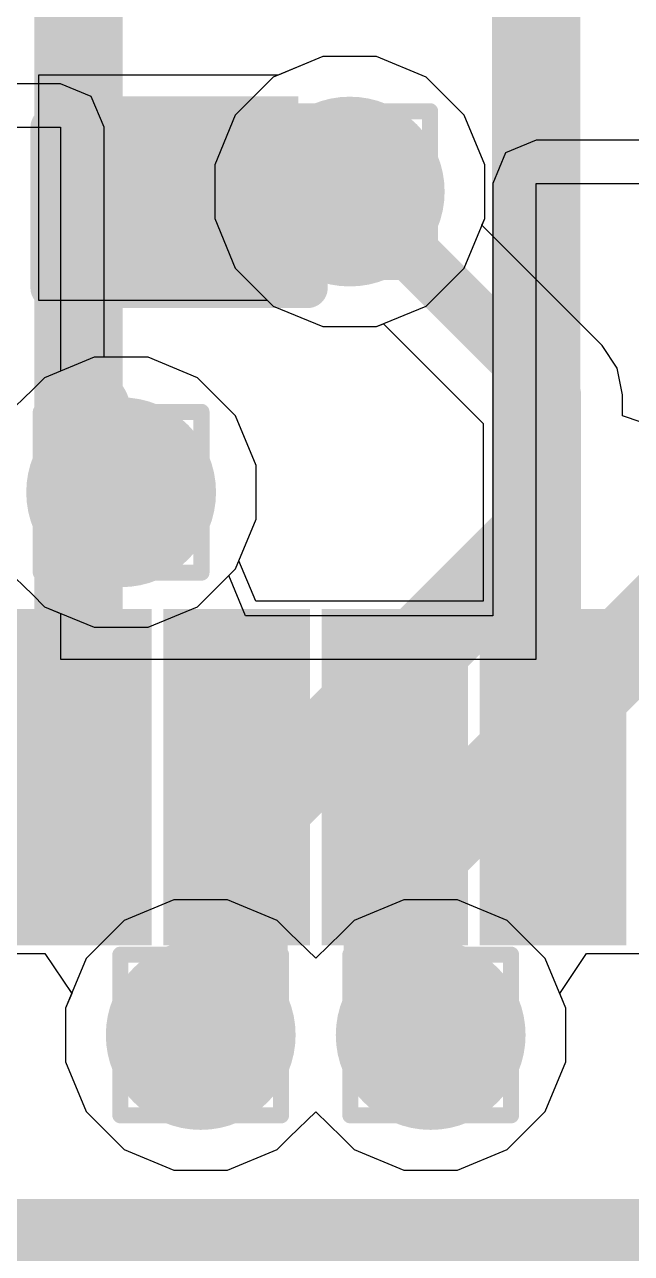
# Model space of a CAD drawing. Header units: inches. Extents: x -11 to 5433, y -4 to 5447.
# Drawn here: x 27.259 to 29.178, y 16.492 to 20.378 of the extents above; entities that cross this region are included whole.
import ezdxf

# ---------------------------------------------------------------- set-up
doc = ezdxf.new("R2010")
doc.units = ezdxf.units.IN
for name, color, linetype in [('Bottom Layer', 5, 'Continuous'), ('Drill Drawing', 1, 'Continuous'), ('Ground', 16, 'Continuous'), ('Power', 76, 'Continuous'), ('Top Layer', 1, 'Continuous'), ('Top Overlay', 2, 'Continuous'), ('Top Paste', 8, 'Continuous'), ('Top Solder', 216, 'Continuous'), ('Via Holes', 16, 'Continuous')]:
    doc.layers.add(name, color=color, linetype=linetype)

# ---------------------------------------------------------------- blocks, each defined once
blk = doc.blocks.new('64_VQFN__9_9__45')
at = {"layer": 'Top Layer'}
for points in [[(0.6200013, 4.86500297), (0.88000078, 4.86500297), (0.88000078, 4.005002149999999), (0.6200013, 4.005002149999999)], [(1.1200003, 4.86500297), (1.37999978, 4.86500297), (1.37999978, 4.005002149999999), (1.1200003, 4.005002149999999)], [(1.6199993, 4.86500297), (1.87999878, 4.86500297), (1.87999878, 4.005002149999999), (1.6199993, 4.005002149999999)], [(2.12000084, 4.86500297), (2.38000032, 4.86500297), (2.38000032, 4.005002149999999), (2.12000084, 4.005002149999999)], [(-3.00000035, 3.00000289), (3.00000035, 3.00000289), (3.00000035, -2.99999781), (-3.00000035, -2.99999781)]]:
    blk.add_hatch(color=1, dxfattribs=at).paths.add_polyline_path(points)
at = {"layer": 'Top Paste'}
for points in [[(0.6200013, 4.86500297), (0.88000078, 4.86500297), (0.88000078, 4.005002149999999), (0.6200013, 4.005002149999999)], [(1.1200003, 4.86500297), (1.37999978, 4.86500297), (1.37999978, 4.005002149999999), (1.1200003, 4.005002149999999)], [(1.6199993, 4.86500297), (1.87999878, 4.86500297), (1.87999878, 4.005002149999999), (1.6199993, 4.005002149999999)], [(2.12000084, 4.86500297), (2.38000032, 4.86500297), (2.38000032, 4.005002149999999), (2.12000084, 4.005002149999999)]]:
    blk.add_hatch(color=8, dxfattribs=at).paths.add_polyline_path(points)
at = {"layer": 'Top Solder'}
for points in [[(0.5184013, 4.966602969999999), (0.98160078, 4.966602969999999), (0.98160078, 3.903402149999999), (0.5184013, 3.903402149999999)], [(1.0184003, 4.966602969999999), (1.48159978, 4.966602969999999), (1.48159978, 3.903402149999999), (1.0184003, 3.903402149999999)], [(1.5183993, 4.966602969999999), (1.98159878, 4.966602969999999), (1.98159878, 3.903402149999999), (1.5183993, 3.903402149999999)], [(2.01840084, 4.966602969999999), (2.48160032, 4.966602969999999), (2.48160032, 3.903402149999999), (2.01840084, 3.903402149999999)], [(-3.10160035, 3.10160289), (3.10160035, 3.10160289), (3.10160035, -3.10159781), (-3.10160035, -3.10159781)]]:
    blk.add_hatch(color=216, dxfattribs=at).paths.add_polyline_path(points)
blk = doc.blocks.new('C___0402_189')
at = {"layer": 'Top Layer'}
for points in [[(-0.6985, -0.3175), (-0.6985, 0.3175), (-0.2412999999999999, 0.3175), (-0.2413, -0.3175)], [(0.2412999999999999, -0.3175), (0.2413, 0.3175), (0.6985, 0.3175), (0.6985, -0.3175)]]:
    blk.add_hatch(color=1, dxfattribs=at).paths.add_polyline_path(points)
at = {"layer": 'Top Paste'}
for points in [[(-0.6985, -0.3175), (-0.6985, 0.3175), (-0.2412999999999999, 0.3175), (-0.2413, -0.3175)], [(0.2412999999999999, -0.3175), (0.2413, 0.3175), (0.6985, 0.3175), (0.6985, -0.3175)]]:
    blk.add_hatch(color=8, dxfattribs=at).paths.add_polyline_path(points)
at = {"layer": 'Top Solder'}
for points in [[(-0.7584998799999999, -0.37749988), (-0.7584998799999999, 0.37749988), (-0.18130012, 0.37749988), (-0.18130012, -0.37749988)], [(0.18130012, -0.37749988), (0.18130012, 0.37749988), (0.7584998799999999, 0.37749988), (0.7584998799999999, -0.37749988)]]:
    blk.add_hatch(color=216, dxfattribs=at).paths.add_polyline_path(points)
at = {"layer": 'Top Overlay'}
for points in [[(-0.7874, 0.4064, 0.127, 0.127, 0), (-0.2794, 0.4064, 0.127, 0.127, 0)], [(-0.7874, 0.4064, 0.127, 0.127, 0), (-0.7874, -0.4064, 0.127, 0.127, 0)], [(0.2794, 0.4064, 0.127, 0.127, 0), (0.7874, 0.4064, 0.127, 0.127, 0)], [(0.7874, 0.4064, 0.127, 0.127, 0), (0.7874, -0.4064, 0.127, 0.127, 0)], [(-0.7874, -0.4064, 0.127, 0.127, 0), (-0.2794, -0.4064, 0.127, 0.127, 0)], [(0.2794, -0.4064, 0.127, 0.127, 0), (0.7874, -0.4064, 0.127, 0.127, 0)]]:
    blk.add_lwpolyline(points, format="xyseb", dxfattribs=at)
for points in [[(-0.8191499999999999, 0.4064, 0.0635, 0.0635, 1), (-0.7556499999999999, 0.4064, 0.0635, 0.0635, 1)], [(-0.8191499999999999, 0.4064, 0.0635, 0.0635, 1), (-0.7556499999999999, 0.4064, 0.0635, 0.0635, 1)], [(-0.31115, 0.4064, 0.0635, 0.0635, 1), (-0.24765, 0.4064, 0.0635, 0.0635, 1)], [(0.24765, 0.4064, 0.0635, 0.0635, 1), (0.31115, 0.4064, 0.0635, 0.0635, 1)], [(0.7556499999999999, 0.4064, 0.0635, 0.0635, 1), (0.8191499999999999, 0.4064, 0.0635, 0.0635, 1)], [(0.7556499999999999, 0.4064, 0.0635, 0.0635, 1), (0.8191499999999999, 0.4064, 0.0635, 0.0635, 1)], [(-0.8191499999999999, -0.4064, 0.0635, 0.0635, 1), (-0.7556499999999999, -0.4064, 0.0635, 0.0635, 1)], [(-0.8191499999999999, -0.4064, 0.0635, 0.0635, 1), (-0.7556499999999999, -0.4064, 0.0635, 0.0635, 1)], [(-0.31115, -0.4064, 0.0635, 0.0635, 1), (-0.24765, -0.4064, 0.0635, 0.0635, 1)], [(0.24765, -0.4064, 0.0635, 0.0635, 1), (0.31115, -0.4064, 0.0635, 0.0635, 1)], [(0.7556499999999999, -0.4064, 0.0635, 0.0635, 1), (0.8191499999999999, -0.4064, 0.0635, 0.0635, 1)], [(0.7556499999999999, -0.4064, 0.0635, 0.0635, 1), (0.8191499999999999, -0.4064, 0.0635, 0.0635, 1)]]:
    blk.add_lwpolyline(points, format="xyseb", close=True, dxfattribs=at)

msp = doc.modelspace()

# ---------------------------------------------------------------- hatches: boundary and pattern name
at = {"layer": 'Bottom Layer'}
h = msp.add_hatch(color=5, dxfattribs=at)
edge = h.paths.add_edge_path()
edge.add_arc((28.28723578, 19.84955644), 0.2999994, 0, 360)
h = msp.add_hatch(color=5, dxfattribs=at)
edge = h.paths.add_edge_path()
edge.add_arc((27.56453974, 18.89890556), 0.2999994, 0, 360)
h = msp.add_hatch(color=5, dxfattribs=at)
edge = h.paths.add_edge_path()
edge.add_arc((27.81613436, 17.18305428), 0.2999994, 0, 360)
h = msp.add_hatch(color=5, dxfattribs=at)
edge = h.paths.add_edge_path()
edge.add_arc((28.54313316, 17.18305428), 0.2999994, 0, 360)
at = {"layer": 'Ground'}
h = msp.add_hatch(color=16, dxfattribs=at)
edge = h.paths.add_edge_path()
edge.add_arc((28.28723578, 19.84955644), 0.2999994, 0, 360)
h = msp.add_hatch(color=16, dxfattribs=at)
edge = h.paths.add_edge_path()
edge.add_arc((27.56453974, 18.89890556), 0.2999994, 0, 360)
h = msp.add_hatch(color=16, dxfattribs=at)
edge = h.paths.add_edge_path()
edge.add_arc((27.81613436, 17.18305428), 0.2999994, 0, 360)
h = msp.add_hatch(color=16, dxfattribs=at)
edge = h.paths.add_edge_path()
edge.add_arc((28.54313316, 17.18305428), 0.2999994, 0, 360)
at = {"layer": 'Power'}
h = msp.add_hatch(color=76, dxfattribs=at)
edge = h.paths.add_edge_path()
edge.add_arc((28.28723578, 19.84955644), 0.2999994, 0, 360)
h = msp.add_hatch(color=76, dxfattribs=at)
edge = h.paths.add_edge_path()
edge.add_arc((27.56453974, 18.89890556), 0.2999994, 0, 360)
h = msp.add_hatch(color=76, dxfattribs=at)
edge = h.paths.add_edge_path()
edge.add_arc((27.81613436, 17.18305428), 0.2999994, 0, 360)
h = msp.add_hatch(color=76, dxfattribs=at)
edge = h.paths.add_edge_path()
edge.add_arc((28.54313316, 17.18305428), 0.2999994, 0, 360)
at = {"layer": 'Top Layer'}
h = msp.add_hatch(color=1, dxfattribs=at)
edge = h.paths.add_edge_path()
edge.add_arc((28.28723578, 19.84955644), 0.2999994, 0, 360)
h = msp.add_hatch(color=1, dxfattribs=at)
edge = h.paths.add_edge_path()
edge.add_arc((27.56453974, 18.89890556), 0.2999994, 0, 360)
h = msp.add_hatch(color=1, dxfattribs=at)
edge = h.paths.add_edge_path()
edge.add_arc((27.81613436, 17.18305428), 0.2999994, 0, 360)
h = msp.add_hatch(color=1, dxfattribs=at)
edge = h.paths.add_edge_path()
edge.add_arc((28.54313316, 17.18305428), 0.2999994, 0, 360)
at = {"layer": 'Via Holes'}
h = msp.add_hatch(color=7, dxfattribs=at)
edge = h.paths.add_edge_path()
edge.add_arc((28.28723578, 19.84955644), 0.1499997, 0, 360)
h = msp.add_hatch(color=7, dxfattribs=at)
edge = h.paths.add_edge_path()
edge.add_arc((27.56453974, 18.89890556), 0.1499997, 0, 360)
h = msp.add_hatch(color=7, dxfattribs=at)
edge = h.paths.add_edge_path()
edge.add_arc((27.81613436, 17.18305428), 0.1499997, 0, 360)
h = msp.add_hatch(color=7, dxfattribs=at)
edge = h.paths.add_edge_path()
edge.add_arc((28.54313316, 17.18305428), 0.1499997, 0, 360)

# ---------------------------------------------------------------- linework, layer by layer
at = {"layer": 'Bottom Layer'}
for points in [[(28.87673422, 18.7623831, 0.2794, 0.2794, 0), (28.87673422, 23.705947, 0.2794, 0.2794, 0)], [(27.42964034, 19.54475644, 0.2794, 0.2794, 0), (27.42964034, 20.54985984, 0.2794, 0.2794, 0)], [(27.42964034, 19.18008356, 0.2794, 0.2794, 0), (27.42964034, 19.54475644, 0.2794, 0.2794, 0)], [(27.42964034, 19.18008356, 0.2794, 0.2794, 0), (27.45504288, 19.15468102, 0.2794, 0.2794, 0)], [(27.45504288, 19.00840242, 0.2794, 0.2794, 0), (27.45504288, 19.15468102, 0.2794, 0.2794, 0)], [(27.45504288, 19.00840242, 0.2794, 0.2794, 0), (27.56453974, 18.89890556, 0.2794, 0.2794, 0)], [(27.95103376, 17.83668264, 0.2794, 0.2794, 0), (28.87673422, 18.7623831, 0.2794, 0.2794, 0)], [(28.40823376, 17.64730532, 0.2794, 0.2794, 0), (29.33393422, 18.57300578, 0.2794, 0.2794, 0)], [(27.95103376, 17.31795368, 0.2794, 0.2794, 0), (27.95103376, 17.83668264, 0.2794, 0.2794, 0)], [(28.40823376, 17.31795368, 0.2794, 0.2794, 0), (28.40823376, 17.64730532, 0.2794, 0.2794, 0)], [(27.81613436, 17.18305428, 0.2794, 0.2794, 0), (27.95103376, 17.31795368, 0.2794, 0.2794, 0)], [(28.40823376, 17.31795368, 0.2794, 0.2794, 0), (28.54313316, 17.18305428, 0.2794, 0.2794, 0)]]:
    msp.add_lwpolyline(points, format="xyseb", dxfattribs=at)
for points in [[(27.35979034, 19.54475644, 0.1397, 0.1397, 1), (27.49949034, 19.54475644, 0.1397, 0.1397, 1)], [(27.35979034, 19.54475644, 0.1397, 0.1397, 1), (27.49949034, 19.54475644, 0.1397, 0.1397, 1)], [(27.35979034, 19.18008356, 0.1397, 0.1397, 1), (27.49949034, 19.18008356, 0.1397, 0.1397, 1)], [(27.35979034, 19.18008356, 0.1397, 0.1397, 1), (27.49949034, 19.18008356, 0.1397, 0.1397, 1)], [(27.38519288, 19.15468102, 0.1397, 0.1397, 1), (27.52489288, 19.15468102, 0.1397, 0.1397, 1)], [(27.38519288, 19.15468102, 0.1397, 0.1397, 1), (27.52489288, 19.15468102, 0.1397, 0.1397, 1)], [(27.38519288, 19.00840242, 0.1397, 0.1397, 1), (27.52489288, 19.00840242, 0.1397, 0.1397, 1)], [(27.38519288, 19.00840242, 0.1397, 0.1397, 1), (27.52489288, 19.00840242, 0.1397, 0.1397, 1)], [(27.49468974, 18.89890556, 0.1397, 0.1397, 1), (27.63438974, 18.89890556, 0.1397, 0.1397, 1)], [(28.80688422, 18.7623831, 0.1397, 0.1397, 1), (28.94658422, 18.7623831, 0.1397, 0.1397, 1)], [(28.80688422, 18.7623831, 0.1397, 0.1397, 1), (28.94658422, 18.7623831, 0.1397, 0.1397, 1)], [(27.88118376, 17.83668264, 0.1397, 0.1397, 1), (28.02088376, 17.83668264, 0.1397, 0.1397, 1)], [(27.88118376, 17.83668264, 0.1397, 0.1397, 1), (28.02088376, 17.83668264, 0.1397, 0.1397, 1)], [(28.33838376, 17.64730532, 0.1397, 0.1397, 1), (28.47808376, 17.64730532, 0.1397, 0.1397, 1)], [(28.33838376, 17.64730532, 0.1397, 0.1397, 1), (28.47808376, 17.64730532, 0.1397, 0.1397, 1)], [(27.88118376, 17.31795368, 0.1397, 0.1397, 1), (28.02088376, 17.31795368, 0.1397, 0.1397, 1)], [(27.88118376, 17.31795368, 0.1397, 0.1397, 1), (28.02088376, 17.31795368, 0.1397, 0.1397, 1)], [(28.33838376, 17.31795368, 0.1397, 0.1397, 1), (28.47808376, 17.31795368, 0.1397, 0.1397, 1)], [(28.33838376, 17.31795368, 0.1397, 0.1397, 1), (28.47808376, 17.31795368, 0.1397, 0.1397, 1)], [(27.74628436, 17.18305428, 0.1397, 0.1397, 1), (27.88598436, 17.18305428, 0.1397, 0.1397, 1)], [(28.47328316, 17.18305428, 0.1397, 0.1397, 1), (28.61298316, 17.18305428, 0.1397, 0.1397, 1)]]:
    msp.add_lwpolyline(points, format="xyseb", close=True, dxfattribs=at)
at = {"layer": 'Drill Drawing'}
for points in [[(28.03323577999999, 20.10355644, 0.0508, 0.0508, 0), (28.54123578, 20.10355644, 0.0508, 0.0508, 0)], [(28.03323577999999, 19.59555644, 0.0508, 0.0508, 0), (28.03323577999999, 20.10355644, 0.0508, 0.0508, 0)], [(28.54123578, 19.59555644, 0.0508, 0.0508, 0), (28.54123578, 20.10355644, 0.0508, 0.0508, 0)], [(28.13483578, 20.00195644, 0.0508, 0.0508, 0), (28.43963578, 20.00195644, 0.0508, 0.0508, 0)], [(28.13483578, 19.69715644, 0.0508, 0.0508, 0), (28.13483578, 20.00195644, 0.0508, 0.0508, 0)], [(28.43963578, 19.69715644, 0.0508, 0.0508, 0), (28.43963578, 20.00195644, 0.0508, 0.0508, 0)], [(28.13483578, 19.69715644, 0.0508, 0.0508, 0), (28.43963578, 19.69715644, 0.0508, 0.0508, 0)], [(28.03323577999999, 19.59555644, 0.0508, 0.0508, 0), (28.54123578, 19.59555644, 0.0508, 0.0508, 0)], [(27.31053974, 19.15290556, 0.0508, 0.0508, 0), (27.81853974, 19.15290556, 0.0508, 0.0508, 0)], [(27.31053974, 18.64490556, 0.0508, 0.0508, 0), (27.31053974, 19.15290556, 0.0508, 0.0508, 0)], [(27.81853974, 18.64490556, 0.0508, 0.0508, 0), (27.81853974, 19.15290556, 0.0508, 0.0508, 0)], [(27.41213974, 19.05130556, 0.0508, 0.0508, 0), (27.71693974, 19.05130556, 0.0508, 0.0508, 0)], [(27.41213974, 18.74650556, 0.0508, 0.0508, 0), (27.41213974, 19.05130556, 0.0508, 0.0508, 0)], [(27.71693974, 18.74650556, 0.0508, 0.0508, 0), (27.71693974, 19.05130556, 0.0508, 0.0508, 0)], [(27.41213974, 18.74650556, 0.0508, 0.0508, 0), (27.71693974, 18.74650556, 0.0508, 0.0508, 0)], [(27.31053974, 18.64490556, 0.0508, 0.0508, 0), (27.81853974, 18.64490556, 0.0508, 0.0508, 0)], [(27.56213436, 17.43705428, 0.0508, 0.0508, 0), (28.07013436, 17.43705428, 0.0508, 0.0508, 0)], [(27.56213436, 16.92905428, 0.0508, 0.0508, 0), (27.56213436, 17.43705428, 0.0508, 0.0508, 0)], [(28.07013436, 16.92905428, 0.0508, 0.0508, 0), (28.07013436, 17.43705428, 0.0508, 0.0508, 0)], [(28.28913316, 17.43705428, 0.0508, 0.0508, 0), (28.79713316, 17.43705428, 0.0508, 0.0508, 0)], [(28.28913316, 16.92905428, 0.0508, 0.0508, 0), (28.28913316, 17.43705428, 0.0508, 0.0508, 0)], [(28.79713316, 16.92905428, 0.0508, 0.0508, 0), (28.79713316, 17.43705428, 0.0508, 0.0508, 0)], [(27.66373436, 17.33545428, 0.0508, 0.0508, 0), (27.96853436, 17.33545428, 0.0508, 0.0508, 0)], [(27.66373436, 17.03065428, 0.0508, 0.0508, 0), (27.66373436, 17.33545428, 0.0508, 0.0508, 0)], [(27.96853436, 17.03065428, 0.0508, 0.0508, 0), (27.96853436, 17.33545428, 0.0508, 0.0508, 0)], [(28.39073316, 17.33545428, 0.0508, 0.0508, 0), (28.69553316, 17.33545428, 0.0508, 0.0508, 0)], [(28.39073316, 17.03065428, 0.0508, 0.0508, 0), (28.39073316, 17.33545428, 0.0508, 0.0508, 0)], [(28.69553316, 17.03065428, 0.0508, 0.0508, 0), (28.69553316, 17.33545428, 0.0508, 0.0508, 0)], [(27.66373436, 17.03065428, 0.0508, 0.0508, 0), (27.96853436, 17.03065428, 0.0508, 0.0508, 0)], [(28.39073316, 17.03065428, 0.0508, 0.0508, 0), (28.69553316, 17.03065428, 0.0508, 0.0508, 0)], [(27.56213436, 16.92905428, 0.0508, 0.0508, 0), (28.07013436, 16.92905428, 0.0508, 0.0508, 0)], [(28.28913316, 16.92905428, 0.0508, 0.0508, 0), (28.79713316, 16.92905428, 0.0508, 0.0508, 0)]]:
    msp.add_lwpolyline(points, format="xyseb", dxfattribs=at)
for points in [[(28.02053578, 20.10355644, 0.0254, 0.0254, 1), (28.04593578, 20.10355644, 0.0254, 0.0254, 1)], [(28.02053578, 20.10355644, 0.0254, 0.0254, 1), (28.04593578, 20.10355644, 0.0254, 0.0254, 1)], [(28.52853578, 20.10355644, 0.0254, 0.0254, 1), (28.55393578, 20.10355644, 0.0254, 0.0254, 1)], [(28.52853578, 20.10355644, 0.0254, 0.0254, 1), (28.55393578, 20.10355644, 0.0254, 0.0254, 1)], [(28.12213578, 20.00195644, 0.0254, 0.0254, 1), (28.14753578, 20.00195644, 0.0254, 0.0254, 1)], [(28.12213578, 20.00195644, 0.0254, 0.0254, 1), (28.14753578, 20.00195644, 0.0254, 0.0254, 1)], [(28.42693578, 20.00195644, 0.0254, 0.0254, 1), (28.45233578, 20.00195644, 0.0254, 0.0254, 1)], [(28.42693578, 20.00195644, 0.0254, 0.0254, 1), (28.45233578, 20.00195644, 0.0254, 0.0254, 1)], [(28.12213578, 19.69715644, 0.0254, 0.0254, 1), (28.14753578, 19.69715644, 0.0254, 0.0254, 1)], [(28.12213578, 19.69715644, 0.0254, 0.0254, 1), (28.14753578, 19.69715644, 0.0254, 0.0254, 1)], [(28.42693578, 19.69715644, 0.0254, 0.0254, 1), (28.45233578, 19.69715644, 0.0254, 0.0254, 1)], [(28.42693578, 19.69715644, 0.0254, 0.0254, 1), (28.45233578, 19.69715644, 0.0254, 0.0254, 1)], [(28.02053578, 19.59555644, 0.0254, 0.0254, 1), (28.04593578, 19.59555644, 0.0254, 0.0254, 1)], [(28.02053578, 19.59555644, 0.0254, 0.0254, 1), (28.04593578, 19.59555644, 0.0254, 0.0254, 1)], [(28.52853578, 19.59555644, 0.0254, 0.0254, 1), (28.55393578, 19.59555644, 0.0254, 0.0254, 1)], [(28.52853578, 19.59555644, 0.0254, 0.0254, 1), (28.55393578, 19.59555644, 0.0254, 0.0254, 1)], [(27.29783974, 19.15290556, 0.0254, 0.0254, 1), (27.32323974, 19.15290556, 0.0254, 0.0254, 1)], [(27.29783974, 19.15290556, 0.0254, 0.0254, 1), (27.32323974, 19.15290556, 0.0254, 0.0254, 1)], [(27.80583974, 19.15290556, 0.0254, 0.0254, 1), (27.83123974, 19.15290556, 0.0254, 0.0254, 1)], [(27.80583974, 19.15290556, 0.0254, 0.0254, 1), (27.83123974, 19.15290556, 0.0254, 0.0254, 1)], [(27.39943973999999, 19.05130556, 0.0254, 0.0254, 1), (27.42483974, 19.05130556, 0.0254, 0.0254, 1)], [(27.39943973999999, 19.05130556, 0.0254, 0.0254, 1), (27.42483974, 19.05130556, 0.0254, 0.0254, 1)], [(27.70423973999999, 19.05130556, 0.0254, 0.0254, 1), (27.72963974, 19.05130556, 0.0254, 0.0254, 1)], [(27.70423973999999, 19.05130556, 0.0254, 0.0254, 1), (27.72963974, 19.05130556, 0.0254, 0.0254, 1)], [(27.39943973999999, 18.74650556, 0.0254, 0.0254, 1), (27.42483974, 18.74650556, 0.0254, 0.0254, 1)], [(27.39943973999999, 18.74650556, 0.0254, 0.0254, 1), (27.42483974, 18.74650556, 0.0254, 0.0254, 1)], [(27.70423973999999, 18.74650556, 0.0254, 0.0254, 1), (27.72963974, 18.74650556, 0.0254, 0.0254, 1)], [(27.70423973999999, 18.74650556, 0.0254, 0.0254, 1), (27.72963974, 18.74650556, 0.0254, 0.0254, 1)], [(27.29783974, 18.64490556, 0.0254, 0.0254, 1), (27.32323974, 18.64490556, 0.0254, 0.0254, 1)], [(27.29783974, 18.64490556, 0.0254, 0.0254, 1), (27.32323974, 18.64490556, 0.0254, 0.0254, 1)], [(27.80583974, 18.64490556, 0.0254, 0.0254, 1), (27.83123974, 18.64490556, 0.0254, 0.0254, 1)], [(27.80583974, 18.64490556, 0.0254, 0.0254, 1), (27.83123974, 18.64490556, 0.0254, 0.0254, 1)], [(27.54943436, 17.43705428, 0.0254, 0.0254, 1), (27.57483436, 17.43705428, 0.0254, 0.0254, 1)], [(27.54943436, 17.43705428, 0.0254, 0.0254, 1), (27.57483436, 17.43705428, 0.0254, 0.0254, 1)], [(28.05743435999999, 17.43705428, 0.0254, 0.0254, 1), (28.08283436, 17.43705428, 0.0254, 0.0254, 1)], [(28.05743435999999, 17.43705428, 0.0254, 0.0254, 1), (28.08283436, 17.43705428, 0.0254, 0.0254, 1)], [(28.27643316, 17.43705428, 0.0254, 0.0254, 1), (28.30183316, 17.43705428, 0.0254, 0.0254, 1)], [(28.27643316, 17.43705428, 0.0254, 0.0254, 1), (28.30183316, 17.43705428, 0.0254, 0.0254, 1)], [(28.78443316, 17.43705428, 0.0254, 0.0254, 1), (28.80983316, 17.43705428, 0.0254, 0.0254, 1)], [(28.78443316, 17.43705428, 0.0254, 0.0254, 1), (28.80983316, 17.43705428, 0.0254, 0.0254, 1)], [(27.65103436, 17.33545428, 0.0254, 0.0254, 1), (27.67643436, 17.33545428, 0.0254, 0.0254, 1)], [(27.65103436, 17.33545428, 0.0254, 0.0254, 1), (27.67643436, 17.33545428, 0.0254, 0.0254, 1)], [(27.95583436, 17.33545428, 0.0254, 0.0254, 1), (27.98123436, 17.33545428, 0.0254, 0.0254, 1)], [(27.95583436, 17.33545428, 0.0254, 0.0254, 1), (27.98123436, 17.33545428, 0.0254, 0.0254, 1)], [(28.37803316, 17.33545428, 0.0254, 0.0254, 1), (28.40343316, 17.33545428, 0.0254, 0.0254, 1)], [(28.37803316, 17.33545428, 0.0254, 0.0254, 1), (28.40343316, 17.33545428, 0.0254, 0.0254, 1)], [(28.68283316, 17.33545428, 0.0254, 0.0254, 1), (28.70823316, 17.33545428, 0.0254, 0.0254, 1)], [(28.68283316, 17.33545428, 0.0254, 0.0254, 1), (28.70823316, 17.33545428, 0.0254, 0.0254, 1)], [(27.65103436, 17.03065428, 0.0254, 0.0254, 1), (27.67643436, 17.03065428, 0.0254, 0.0254, 1)], [(27.65103436, 17.03065428, 0.0254, 0.0254, 1), (27.67643436, 17.03065428, 0.0254, 0.0254, 1)], [(27.95583436, 17.03065428, 0.0254, 0.0254, 1), (27.98123436, 17.03065428, 0.0254, 0.0254, 1)], [(27.95583436, 17.03065428, 0.0254, 0.0254, 1), (27.98123436, 17.03065428, 0.0254, 0.0254, 1)], [(28.37803316, 17.03065428, 0.0254, 0.0254, 1), (28.40343316, 17.03065428, 0.0254, 0.0254, 1)], [(28.37803316, 17.03065428, 0.0254, 0.0254, 1), (28.40343316, 17.03065428, 0.0254, 0.0254, 1)], [(28.68283316, 17.03065428, 0.0254, 0.0254, 1), (28.70823316, 17.03065428, 0.0254, 0.0254, 1)], [(28.68283316, 17.03065428, 0.0254, 0.0254, 1), (28.70823316, 17.03065428, 0.0254, 0.0254, 1)], [(27.54943436, 16.92905428, 0.0254, 0.0254, 1), (27.57483436, 16.92905428, 0.0254, 0.0254, 1)], [(27.54943436, 16.92905428, 0.0254, 0.0254, 1), (27.57483436, 16.92905428, 0.0254, 0.0254, 1)], [(28.05743435999999, 16.92905428, 0.0254, 0.0254, 1), (28.08283436, 16.92905428, 0.0254, 0.0254, 1)], [(28.05743435999999, 16.92905428, 0.0254, 0.0254, 1), (28.08283436, 16.92905428, 0.0254, 0.0254, 1)], [(28.27643316, 16.92905428, 0.0254, 0.0254, 1), (28.30183316, 16.92905428, 0.0254, 0.0254, 1)], [(28.27643316, 16.92905428, 0.0254, 0.0254, 1), (28.30183316, 16.92905428, 0.0254, 0.0254, 1)], [(28.78443316, 16.92905428, 0.0254, 0.0254, 1), (28.80983316, 16.92905428, 0.0254, 0.0254, 1)], [(28.78443316, 16.92905428, 0.0254, 0.0254, 1), (28.80983316, 16.92905428, 0.0254, 0.0254, 1)]]:
    msp.add_lwpolyline(points, format="xyseb", close=True, dxfattribs=at)
at = {"layer": 'Ground'}
for p, q in [((28.20230072, 20.27655584), (28.04536174, 20.21154708)), ((28.37217084, 20.27655584), (28.20230072, 20.27655584)), ((28.52910982, 20.21154708), (28.37217084, 20.27655584)), ((28.04536174, 20.21154708), (27.92524514, 20.09143048)), ((28.64922642, 20.09143048), (28.52910982, 20.21154708)), ((27.92524514, 20.09143048), (27.86023638, 19.9344915)), ((28.71423518, 19.9344915), (28.64922642, 20.09143048)), ((27.86023638, 19.9344915), (27.86023638, 19.76462138)), ((28.71423518, 19.76462138), (28.71423518, 19.9344915)), ((27.86023638, 19.76462138), (27.92524514, 19.6076824)), ((28.64922642, 19.6076824), (28.71423518, 19.76462138)), ((27.92524514, 19.6076824), (28.04536174, 19.4875658)), ((28.52910982, 19.4875658), (28.64922642, 19.6076824)), ((28.04536174, 19.4875658), (28.20230072, 19.42255704)), ((28.37217084, 19.42255704), (28.52910982, 19.4875658)), ((28.20230072, 19.42255704), (28.37217084, 19.42255704)), ((27.47960467999999, 19.32590496), (27.32266569999999, 19.2608962)), ((27.6494748, 19.32590496), (27.47960467999999, 19.32590496)), ((27.80641378, 19.2608962), (27.6494748, 19.32590496)), ((27.32266569999999, 19.2608962), (27.28400689999999, 19.2222374)), ((27.92653038, 19.1407796), (27.80641378, 19.2608962)), ((27.28400689999999, 19.2222374), (27.20104034, 19.14223756)), ((27.99153914, 18.98384062), (27.92653038, 19.1407796)), ((27.99153914, 18.8139705), (27.99153914, 18.98384062)), ((27.92653038, 18.65703152), (27.99153914, 18.8139705)), ((27.20104034, 18.65557356), (27.28400689999999, 18.57557372)), ((27.80641378, 18.53691492), (27.92653038, 18.65703152)), ((27.28400689999999, 18.57557372), (27.32266569999999, 18.53691492)), ((27.32266569999999, 18.53691492), (27.47960467999999, 18.47190616)), ((27.6494748, 18.47190616), (27.80641378, 18.53691492)), ((27.47960467999999, 18.47190616), (27.6494748, 18.47190616)), ((27.7311993, 17.61005368), (27.57426032, 17.54504492)), ((27.90106942, 17.61005368), (27.7311993, 17.61005368)), ((28.0580084, 17.54504492), (27.90106942, 17.61005368)), ((28.4581981, 17.61005368), (28.30125912, 17.54504492)), ((28.62806822, 17.61005368), (28.4581981, 17.61005368)), ((28.7850072, 17.54504492), (28.62806822, 17.61005368)), ((27.57426032, 17.54504492), (27.45414372, 17.42492832)), ((28.0966672, 17.50638612), (28.0580084, 17.54504492)), ((28.30125912, 17.54504492), (28.26260032, 17.50638612)), ((28.90512379999999, 17.42492832), (28.7850072, 17.54504492)), ((28.17963376, 17.42638628), (28.0966672, 17.50638612)), ((28.26260032, 17.50638612), (28.17963376, 17.42638628)), ((27.45414372, 17.42492832), (27.38913496, 17.26798934)), ((28.97013256, 17.26798934), (28.90512379999999, 17.42492832)), ((27.38913496, 17.26798934), (27.38913496, 17.09811922)), ((28.97013256, 17.09811922), (28.97013256, 17.26798934)), ((27.38913496, 17.09811922), (27.45414372, 16.94118024)), ((28.90512379999999, 16.94118024), (28.97013256, 17.09811922)), ((27.45414372, 16.94118024), (27.57426032, 16.82106364)), ((28.0966672, 16.85972244), (28.17963376, 16.93972228)), ((28.17963376, 16.93972228), (28.26260032, 16.85972244)), ((28.7850072, 16.82106364), (28.90512379999999, 16.94118024)), ((28.0580084, 16.82106364), (28.0966672, 16.85972244)), ((28.26260032, 16.85972244), (28.30125912, 16.82106364)), ((27.57426032, 16.82106364), (27.7311993, 16.75605488)), ((27.90106942, 16.75605488), (28.0580084, 16.82106364)), ((28.30125912, 16.82106364), (28.4581981, 16.75605488)), ((28.62806822, 16.75605488), (28.7850072, 16.82106364)), ((27.7311993, 16.75605488), (27.90106942, 16.75605488)), ((28.4581981, 16.75605488), (28.62806822, 16.75605488))]:
    msp.add_line(p, q, dxfattribs=at)
at = {"layer": 'Power'}
for p, q in [((27.37293484, 20.19022124), (26.42770686, 20.19022124)), ((27.4701381, 20.1499597), (27.37293484, 20.19022124)), ((27.51039964, 20.05275644), (27.4701381, 20.1499597)), ((23.45383422, 20.05275644), (27.37293484, 20.05275644)), ((27.37293484, 20.05275644), (27.37293484, 19.28171912)), ((27.51039964, 19.32590496), (27.51039964, 20.05275644)), ((28.87673422, 20.01242124), (28.77953096, 19.9721597)), ((30.68463256, 20.01242124), (28.87673422, 20.01242124)), ((28.77953096, 19.9721597), (28.73926942, 19.87495644)), ((28.73926942, 19.87495644), (28.73926942, 18.5086625)), ((28.87673422, 18.3711977), (28.87673422, 19.87495644)), ((28.87673422, 19.87495644), (30.68463256, 19.87495644)), ((27.6494748, 19.32590496), (27.51039964, 19.32590496)), ((27.80641378, 19.2608962), (27.6494748, 19.32590496)), ((27.37293484, 19.28171912), (27.32266569999999, 19.2608962)), ((27.32266569999999, 19.2608962), (27.28400689999999, 19.2222374)), ((27.92653038, 19.1407796), (27.80641378, 19.2608962)), ((27.28400689999999, 19.2222374), (27.20104034, 19.14223756)), ((27.99153914, 18.98384062), (27.92653038, 19.1407796)), ((27.99153914, 18.8139705), (27.99153914, 18.98384062)), ((27.92653038, 18.65703152), (27.99153914, 18.8139705)), ((27.20104034, 18.65557356), (27.28400689999999, 18.57557372)), ((27.90516136, 18.6356625), (27.92653038, 18.65703152)), ((27.9577673, 18.5086625), (27.90516136, 18.6356625)), ((27.28400689999999, 18.57557372), (27.32266569999999, 18.53691492)), ((27.32266569999999, 18.53691492), (27.37293484, 18.516092)), ((27.37293484, 18.516092), (27.37293484, 18.3711977)), ((28.73926942, 18.5086625), (27.9577673, 18.5086625)), ((27.37293484, 18.3711977), (28.87673422, 18.3711977)), ((27.7311993, 17.61005368), (27.57426032, 17.54504492)), ((27.90106942, 17.61005368), (27.7311993, 17.61005368)), ((28.0580084, 17.54504492), (27.90106942, 17.61005368)), ((28.4581981, 17.61005368), (28.30125912, 17.54504492)), ((28.62806822, 17.61005368), (28.4581981, 17.61005368)), ((28.7850072, 17.54504492), (28.62806822, 17.61005368)), ((27.57426032, 17.54504492), (27.45414372, 17.42492832)), ((28.0966672, 17.50638612), (28.0580084, 17.54504492)), ((28.30125912, 17.54504492), (28.26260032, 17.50638612)), ((28.90512379999999, 17.42492832), (28.7850072, 17.54504492)), ((28.17963376, 17.42638628), (28.0966672, 17.50638612)), ((28.26260032, 17.50638612), (28.17963376, 17.42638628)), ((27.45414372, 17.42492832), (27.38913496, 17.26798934)), ((28.97013256, 17.26798934), (28.90512379999999, 17.42492832)), ((27.38913496, 17.26798934), (27.38913496, 17.09811922)), ((28.97013256, 17.09811922), (28.97013256, 17.26798934)), ((27.38913496, 17.09811922), (27.45414372, 16.94118024)), ((28.90512379999999, 16.94118024), (28.97013256, 17.09811922)), ((27.45414372, 16.94118024), (27.57426032, 16.82106364)), ((28.0966672, 16.85972244), (28.17963376, 16.93972228)), ((28.17963376, 16.93972228), (28.26260032, 16.85972244)), ((28.7850072, 16.82106364), (28.90512379999999, 16.94118024)), ((28.0580084, 16.82106364), (28.0966672, 16.85972244)), ((28.26260032, 16.85972244), (28.30125912, 16.82106364)), ((27.57426032, 16.82106364), (27.7311993, 16.75605488)), ((27.90106942, 16.75605488), (28.0580084, 16.82106364)), ((28.30125912, 16.82106364), (28.4581981, 16.75605488)), ((28.62806822, 16.75605488), (28.7850072, 16.82106364)), ((27.7311993, 16.75605488), (27.90106942, 16.75605488)), ((28.4581981, 16.75605488), (28.62806822, 16.75605488))]:
    msp.add_line(p, q, dxfattribs=at)
at = {"layer": 'Top Layer'}
for p, q in [((28.20230072, 20.27655584), (28.06059412, 20.21785644)), ((28.37217084, 20.27655584), (28.20230072, 20.27655584)), ((28.52910982, 20.21154708), (28.37217084, 20.27655584)), ((28.06059412, 20.21785644), (27.3032093, 20.21785644)), ((27.3032093, 20.21785644), (27.3032093, 19.50665644)), ((28.64922642, 20.09143048), (28.52910982, 20.21154708)), ((28.71423518, 19.9344915), (28.64922642, 20.09143048)), ((28.71423518, 19.76462138), (28.71423518, 19.9344915)), ((28.7052258, 19.7428739), (28.71423518, 19.76462138)), ((29.08528854, 19.36281116), (28.7052258, 19.7428739)), ((27.3032093, 19.50665644), (28.0262711, 19.50665644)), ((28.0262711, 19.50665644), (28.04536174, 19.4875658)), ((28.04536174, 19.4875658), (28.20230072, 19.42255704)), ((28.37217084, 19.42255704), (28.39391832, 19.43156642)), ((28.39391832, 19.43156642), (28.70950569999999, 19.11597904)), ((28.20230072, 19.42255704), (28.37217084, 19.42255704)), ((29.13300752, 19.29139652), (29.08528854, 19.36281116)), ((27.47960467999999, 19.32590496), (27.32266569999999, 19.2608962)), ((27.6494748, 19.32590496), (27.47960467999999, 19.32590496)), ((27.80641378, 19.2608962), (27.6494748, 19.32590496)), ((29.1497639, 19.20715742), (29.13300752, 19.29139652)), ((27.32266569999999, 19.2608962), (27.28400689999999, 19.2222374)), ((27.92653038, 19.1407796), (27.80641378, 19.2608962)), ((27.28400689999999, 19.2222374), (27.20104034, 19.14223756)), ((29.1497639, 19.14060434), (29.1497639, 19.20715742)), ((27.99153914, 18.98384062), (27.92653038, 19.1407796)), ((28.70950569999999, 19.11597904), (28.70950569999999, 18.55505306)), ((29.26480304, 19.10106416), (29.1497639, 19.14060434)), ((27.99153914, 18.8139705), (27.99153914, 18.98384062)), ((27.93689612, 18.6820556), (27.99153914, 18.8139705)), ((27.99048758, 18.55505306), (27.93689612, 18.6820556)), ((28.70950569999999, 18.55505306), (27.99048758, 18.55505306)), ((26.53591086, 17.44105478), (27.32335658, 17.44105478)), ((27.32335658, 17.44105478), (27.40821544, 17.31405224)), ((28.95105208, 17.31405224), (29.03591094, 17.44105478)), ((29.03591094, 17.44105478), (29.71386488, 17.44105478)), ((27.40821544, 17.31405224), (27.38913496, 17.26798934)), ((28.97013256, 17.26798934), (28.95105208, 17.31405224)), ((27.38913496, 17.26798934), (27.38913496, 17.09811922)), ((28.97013256, 17.09811922), (28.97013256, 17.26798934)), ((27.38913496, 17.09811922), (27.45414372, 16.94118024)), ((28.90512379999999, 16.94118024), (28.97013256, 17.09811922)), ((27.45414372, 16.94118024), (27.57426032, 16.82106364)), ((28.0966672, 16.85972244), (28.17963376, 16.93972228)), ((28.17963376, 16.93972228), (28.26260032, 16.85972244)), ((28.7850072, 16.82106364), (28.90512379999999, 16.94118024)), ((28.0580084, 16.82106364), (28.0966672, 16.85972244)), ((28.26260032, 16.85972244), (28.30125912, 16.82106364)), ((27.57426032, 16.82106364), (27.7311993, 16.75605488)), ((27.90106942, 16.75605488), (28.0580084, 16.82106364)), ((28.30125912, 16.82106364), (28.4581981, 16.75605488)), ((28.62806822, 16.75605488), (28.7850072, 16.82106364)), ((27.7311993, 16.75605488), (27.90106942, 16.75605488)), ((28.4581981, 16.75605488), (28.62806822, 16.75605488))]:
    msp.add_line(p, q, dxfattribs=at)
for points in [[(27.7477093, 19.86225644, 0.2032, 0.2032, 0), (28.27453578, 19.86225644, 0.2032, 0.2032, 0)], [(28.28723578, 19.84955644, 0.1778, 0.1778, 0), (28.9296348, 19.20715742, 0.1778, 0.1778, 0)], [(28.9296348, 17.99805392, 0.1778, 0.1778, 0), (28.9296348, 19.20715742, 0.1778, 0.1778, 0)], [(27.42964034, 18.76400616, 0.2794, 0.2794, 0), (27.56453974, 18.89890556, 0.2794, 0.2794, 0)], [(27.42964034, 17.998059, 0.2794, 0.2794, 0), (27.42964034, 18.76400616, 0.2794, 0.2794, 0)], [(27.42963525999999, 17.99805392, 0.2794, 0.2794, 0), (27.42964034, 17.998059, 0.2794, 0.2794, 0)], [(27.92963426, 17.29655418, 0.2794, 0.2794, 0), (27.92963426, 17.99805392, 0.2794, 0.2794, 0)], [(28.42963326, 17.29655418, 0.2794, 0.2794, 0), (28.42963326, 17.99805392, 0.2794, 0.2794, 0)], [(27.81613436, 17.18305428, 0.2794, 0.2794, 0), (27.92963426, 17.29655418, 0.2794, 0.2794, 0)], [(28.42963326, 17.29655418, 0.2794, 0.2794, 0), (28.54313316, 17.18305428, 0.2794, 0.2794, 0)]]:
    msp.add_lwpolyline(points, format="xyseb", dxfattribs=at)
for points in [[(27.6969093, 19.86225644, 0.1016, 0.1016, 1), (27.7985093, 19.86225644, 0.1016, 0.1016, 1)], [(28.22373578, 19.86225644, 0.1016, 0.1016, 1), (28.32533578, 19.86225644, 0.1016, 0.1016, 1)], [(28.24278578, 19.84955644, 0.08889999999999999, 0.08889999999999999, 1), (28.33168578, 19.84955644, 0.08889999999999999, 0.08889999999999999, 1)], [(28.88518479999999, 19.20715742, 0.08889999999999999, 0.08889999999999999, 1), (28.9740848, 19.20715742, 0.08889999999999999, 0.08889999999999999, 1)], [(28.88518479999999, 19.20715742, 0.08889999999999999, 0.08889999999999999, 1), (28.9740848, 19.20715742, 0.08889999999999999, 0.08889999999999999, 1)], [(27.49468974, 18.89890556, 0.1397, 0.1397, 1), (27.63438974, 18.89890556, 0.1397, 0.1397, 1)], [(27.35979034, 18.76400616, 0.1397, 0.1397, 1), (27.49949034, 18.76400616, 0.1397, 0.1397, 1)], [(27.35979034, 18.76400616, 0.1397, 0.1397, 1), (27.49949034, 18.76400616, 0.1397, 0.1397, 1)], [(27.35978526, 17.99805392, 0.1397, 0.1397, 1), (27.49948526, 17.99805392, 0.1397, 0.1397, 1)], [(27.35979034, 17.998059, 0.1397, 0.1397, 1), (27.49949034, 17.998059, 0.1397, 0.1397, 1)], [(27.35979034, 17.998059, 0.1397, 0.1397, 1), (27.49949034, 17.998059, 0.1397, 0.1397, 1)], [(27.85978426, 17.99805392, 0.1397, 0.1397, 1), (27.99948426, 17.99805392, 0.1397, 0.1397, 1)], [(28.35978326, 17.99805392, 0.1397, 0.1397, 1), (28.49948326, 17.99805392, 0.1397, 0.1397, 1)], [(28.88518479999999, 17.99805392, 0.08889999999999999, 0.08889999999999999, 1), (28.9740848, 17.99805392, 0.08889999999999999, 0.08889999999999999, 1)], [(27.85978426, 17.29655418, 0.1397, 0.1397, 1), (27.99948426, 17.29655418, 0.1397, 0.1397, 1)], [(27.85978426, 17.29655418, 0.1397, 0.1397, 1), (27.99948426, 17.29655418, 0.1397, 0.1397, 1)], [(28.35978326, 17.29655418, 0.1397, 0.1397, 1), (28.49948326, 17.29655418, 0.1397, 0.1397, 1)], [(28.35978326, 17.29655418, 0.1397, 0.1397, 1), (28.49948326, 17.29655418, 0.1397, 0.1397, 1)], [(27.74628436, 17.18305428, 0.1397, 0.1397, 1), (27.88598436, 17.18305428, 0.1397, 0.1397, 1)], [(28.47328316, 17.18305428, 0.1397, 0.1397, 1), (28.61298316, 17.18305428, 0.1397, 0.1397, 1)]]:
    msp.add_lwpolyline(points, format="xyseb", close=True, dxfattribs=at)

# ---------------------------------------------------------------- block references
at = {"rotation": 90}
msp.add_blockref('C___0402_189', (27.7477093, 20.33215644), dxfattribs=at)
msp.add_blockref('64_VQFN__9_9__45', (26.67963422, 13.56305136))

doc.saveas('drawing.dxf')
